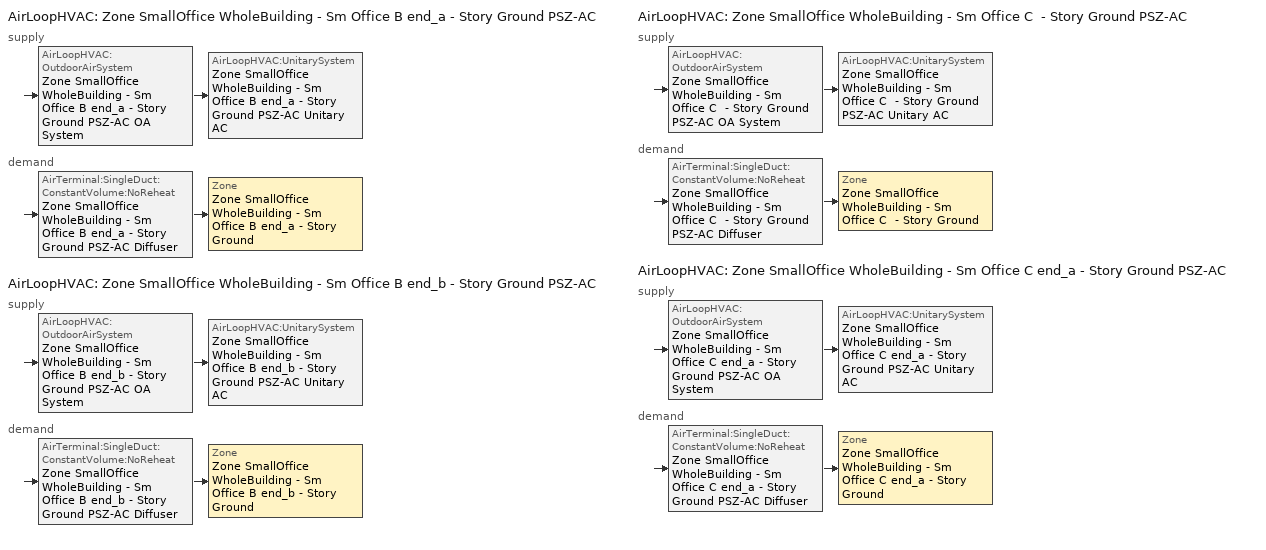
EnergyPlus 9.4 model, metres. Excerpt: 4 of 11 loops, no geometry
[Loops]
AirLoopHVAC 'Zone SmallOffice WholeBuilding - Sm Office B end_a - Story Ground PSZ-AC'
 supply: AirLoopHVAC:OutdoorAirSystem 'Zone SmallOffice WholeBuilding - Sm Office B end_a - Story Ground PSZ-AC OA System' > AirLoopHVAC:UnitarySystem 'Zone SmallOffice WholeBuilding - Sm Office B end_a - Story Ground PSZ-AC Unitary AC'
 demand: AirTerminal:SingleDuct:ConstantVolume:NoReheat 'Zone SmallOffice WholeBuilding - Sm Office B end_a - Story Ground PSZ-AC Diffuser' > Zone 'Zone SmallOffice WholeBuilding - Sm Office B end_a - Story Ground'
AirLoopHVAC 'Zone SmallOffice WholeBuilding - Sm Office B end_b - Story Ground PSZ-AC'
 supply: AirLoopHVAC:OutdoorAirSystem 'Zone SmallOffice WholeBuilding - Sm Office B end_b - Story Ground PSZ-AC OA System' > AirLoopHVAC:UnitarySystem 'Zone SmallOffice WholeBuilding - Sm Office B end_b - Story Ground PSZ-AC Unitary AC'
 demand: AirTerminal:SingleDuct:ConstantVolume:NoReheat 'Zone SmallOffice WholeBuilding - Sm Office B end_b - Story Ground PSZ-AC Diffuser' > Zone 'Zone SmallOffice WholeBuilding - Sm Office B end_b - Story Ground'
AirLoopHVAC 'Zone SmallOffice WholeBuilding - Sm Office C  - Story Ground PSZ-AC'
 supply: AirLoopHVAC:OutdoorAirSystem 'Zone SmallOffice WholeBuilding - Sm Office C  - Story Ground PSZ-AC OA System' > AirLoopHVAC:UnitarySystem 'Zone SmallOffice WholeBuilding - Sm Office C  - Story Ground PSZ-AC Unitary AC'
 demand: AirTerminal:SingleDuct:ConstantVolume:NoReheat 'Zone SmallOffice WholeBuilding - Sm Office C  - Story Ground PSZ-AC Diffuser' > Zone 'Zone SmallOffice WholeBuilding - Sm Office C  - Story Ground'
AirLoopHVAC 'Zone SmallOffice WholeBuilding - Sm Office C end_a - Story Ground PSZ-AC'
 supply: AirLoopHVAC:OutdoorAirSystem 'Zone SmallOffice WholeBuilding - Sm Office C end_a - Story Ground PSZ-AC OA System' > AirLoopHVAC:UnitarySystem 'Zone SmallOffice WholeBuilding - Sm Office C end_a - Story Ground PSZ-AC Unitary AC'
 demand: AirTerminal:SingleDuct:ConstantVolume:NoReheat 'Zone SmallOffice WholeBuilding - Sm Office C end_a - Story Ground PSZ-AC Diffuser' > Zone 'Zone SmallOffice WholeBuilding - Sm Office C end_a - Story Ground'
[ZoneControl:Thermostat] Temperature Difference Between Cutout And Setpoint {deltaC}=0
Name | Zone or ZoneList | Control Type Schedule | Control 1
Zone SmallOffice WholeBuilding - Sm Office B end_a - Story Ground Thermostat | Zone SmallOffice WholeBuilding - Sm Office B end_a - Story Ground | Zone SmallOffice WholeBuilding - Sm Office B end_a - Story Ground Thermostat Schedule | SmallOffice WholeBuilding - Sm Office - DOE Ref 1980-2004 Thermostat 6
Zone SmallOffice WholeBuilding - Sm Office B end_b - Story Ground Thermostat | Zone SmallOffice WholeBuilding - Sm Office B end_b - Story Ground | Zone SmallOffice WholeBuilding - Sm Office B end_b - Story Ground Thermostat Schedule | SmallOffice WholeBuilding - Sm Office - DOE Ref 1980-2004 Thermostat 4
Zone SmallOffice WholeBuilding - Sm Office C  - Story Ground Thermostat | Zone SmallOffice WholeBuilding - Sm Office C  - Story Ground | Zone SmallOffice WholeBuilding - Sm Office C  - Story Ground Thermostat Schedule | SmallOffice WholeBuilding - Sm Office - DOE Ref 1980-2004 Thermostat 1
Zone SmallOffice WholeBuilding - Sm Office C end_a - Story Ground Thermostat | Zone SmallOffice WholeBuilding - Sm Office C end_a - Story Ground | Zone SmallOffice WholeBuilding - Sm Office C end_a - Story Ground Thermostat Schedule | SmallOffice WholeBuilding - Sm Office - DOE Ref 1980-2004 Thermostat 3
[ThermostatSetpoint:DualSetpoint] Heating Setpoint Temperature Schedule=Small Office HtgSetp; Cooling Setpoint Temperature Schedule=Small Office ClgSetp
SmallOffice WholeBuilding - Sm Office - DOE Ref 1980-2004 Thermostat 6; SmallOffice WholeBuilding - Sm Office - DOE Ref 1980-2004 Thermostat 4; SmallOffice WholeBuilding - Sm Office - DOE Ref 1980-2004 Thermostat 1; SmallOffice WholeBuilding - Sm Office - DOE Ref 1980-2004 Thermostat 3
[AirTerminal:SingleDuct:ConstantVolume:NoReheat] Availability Schedule=Always On Discrete; Maximum Air Flow Rate {m3/s}=AutoSize
Zone SmallOffice WholeBuilding - Sm Office B end_a - Story Ground PSZ-AC Diffuser; Zone SmallOffice WholeBuilding - Sm Office B end_b - Story Ground PSZ-AC Diffuser; Zone SmallOffice WholeBuilding - Sm Office C  - Story Ground PSZ-AC Diffuser; Zone SmallOffice WholeBuilding - Sm Office C end_a - Story Ground PSZ-AC Diffuser
[Zone equipment]
Zone SmallOffice WholeBuilding - Sm Office B end_a - Story Ground: Zone SmallOffice WholeBuilding - Sm Office B end_a - Story Ground PSZ-AC Diffuser
Zone SmallOffice WholeBuilding - Sm Office B end_b - Story Ground: Zone SmallOffice WholeBuilding - Sm Office B end_b - Story Ground PSZ-AC Diffuser
Zone SmallOffice WholeBuilding - Sm Office C  - Story Ground: Zone SmallOffice WholeBuilding - Sm Office C  - Story Ground PSZ-AC Diffuser
Zone SmallOffice WholeBuilding - Sm Office C end_a - Story Ground: Zone SmallOffice WholeBuilding - Sm Office C end_a - Story Ground PSZ-AC Diffuser
[Sizing:Zone] Zone Cooling Design Supply Air Temperature Input Method=SupplyAirTemperature; Zone Cooling Design Supply Air Temperature {C}=12.7778; Zone Cooling Design Supply Air Temperature Difference {deltaC}=11.11; Zone Heating Design Supply Air Temperature Input Method=SupplyAirTemperature; Zone Heating Design Supply Air Temperature {C}=50; Zone Heating Design Supply Air Temperature Difference {deltaC}=11.11; Zone Cooling Design Supply Air Humidity Ratio {kgWater/kgDryAir}=0.0085; Zone Heating Design Supply Air Humidity Ratio {kgWater/kgDryAir}=0.008; Design Specification Outdoor Air Object=SmallOffice WholeBuilding - Sm Office Ventilation; Cooling Design Air Flow Method=DesignDay; Cooling Design Air Flow Rate {m3/s}=0; Cooling Minimum Air Flow per Zone Floor Area {m3/s-m2}=0.000762; Cooling Minimum Air Flow {m3/s}=0; Cooling Minimum Air Flow Fraction=0; Heating Design Air Flow Method=DesignDay; Heating Design Air Flow Rate {m3/s}=0; Heating Maximum Air Flow per Zone Floor Area {m3/s-m2}=0.002032; Heating Maximum Air Flow {m3/s}=0.141576; Heating Maximum Air Flow Fraction=0.3; Account for Dedicated Outdoor Air System=No
Zone SmallOffice WholeBuilding - Sm Office B end_a - Story Ground; Zone SmallOffice WholeBuilding - Sm Office B end_b - Story Ground; Zone SmallOffice WholeBuilding - Sm Office C  - Story Ground; Zone SmallOffice WholeBuilding - Sm Office C end_a - Story Ground
[Controller:MechanicalVentilation] Availability Schedule=Always On Discrete; Demand Controlled Ventilation=No; System Outdoor Air Method=ZoneSum; Design Specification Outdoor Air Object Name 1=SmallOffice WholeBuilding - Sm Office Ventilation
Name | Zone or ZoneList Name 1
Controller Mechanical Ventilation 9 | Zone SmallOffice WholeBuilding - Sm Office B end_a - Story Ground
Controller Mechanical Ventilation 1 | Zone SmallOffice WholeBuilding - Sm Office B end_b - Story Ground
Controller Mechanical Ventilation 5 | Zone SmallOffice WholeBuilding - Sm Office C  - Story Ground
Controller Mechanical Ventilation 7 | Zone SmallOffice WholeBuilding - Sm Office C end_a - Story Ground
[DesignSpecification:OutdoorAir]
SmallOffice WholeBuilding - Sm Office Ventilation: Outdoor Air Method=Sum; Outdoor Air Flow per Person {m3/s-person}=0.00943895; Outdoor Air Flow per Zone Floor Area {m3/s-m2}=0; Outdoor Air Flow per Zone {m3/s}=0; Outdoor Air Flow Air Changes per Hour {1/hr}=0
[AirLoopHVAC] Design Supply Air Flow Rate {m3/s}=AutoSize; Design Return Air Flow Fraction of Supply Air Flow=1
Zone SmallOffice WholeBuilding - Sm Office B end_a - Story Ground PSZ-AC; Zone SmallOffice WholeBuilding - Sm Office B end_b - Story Ground PSZ-AC; Zone SmallOffice WholeBuilding - Sm Office C  - Story Ground PSZ-AC; Zone SmallOffice WholeBuilding - Sm Office C end_a - Story Ground PSZ-AC
[Sizing:System] Type of Load to Size On=Sensible; Design Outdoor Air Flow Rate {m3/s}=Autosize; Central Heating Maximum System Air Flow Ratio=1; Preheat Design Temperature {C}=7.22222; Preheat Design Humidity Ratio {kgWater/kgDryAir}=0.008; Precool Design Temperature {C}=12.7778; Precool Design Humidity Ratio {kgWater/kgDryAir}=0.008; Central Cooling Design Supply Air Temperature {C}=12.7778; Central Heating Design Supply Air Temperature {C}=50; Type of Zone Sum to Use=Coincident; 100% Outdoor Air in Cooling=No; 100% Outdoor Air in Heating=No; Central Cooling Design Supply Air Humidity Ratio {kgWater/kgDryAir}=0.0085; Central Heating Design Supply Air Humidity Ratio {kgWater/kgDryAir}=0.008; Cooling Supply Air Flow Rate Method=DesignDay; Cooling Supply Air Flow Rate {m3/s}=0; Cooling Supply Air Flow Rate Per Floor Area {m3/s-m2}=0.00996765; Cooling Fraction of Autosized Cooling Supply Air Flow Rate=1; Cooling Supply Air Flow Rate Per Unit Cooling Capacity {m3/s-W}=3.94755e-05; Heating Supply Air Flow Rate Method=DesignDay; Heating Supply Air Flow Rate {m3/s}=0; Heating Supply Air Flow Rate Per Floor Area {m3/s-m2}=0.00996765; Heating Fraction of Autosized Heating Supply Air Flow Rate=1; Heating Fraction of Autosized Cooling Supply Air Flow Rate=1; Heating Supply Air Flow Rate Per Unit Heating Capacity {m3/s-W}=3.15882e-05; System Outdoor Air Method=ZoneSum; Zone Maximum Outdoor Air Fraction=1; Cooling Design Capacity Method=CoolingDesignCapacity; Cooling Design Capacity {W}=Autosize; Cooling Design Capacity Per Floor Area {W/m2}=234.7; Fraction of Autosized Cooling Design Capacity=1; Heating Design Capacity Method=HeatingDesignCapacity; Heating Design Capacity {W}=Autosize; Heating Design Capacity Per Floor Area {W/m2}=157; Fraction of Autosized Heating Design Capacity=1; Central Cooling Capacity Control Method=OnOff
Zone SmallOffice WholeBuilding - Sm Office B end_a - Story Ground PSZ-AC; Zone SmallOffice WholeBuilding - Sm Office B end_b - Story Ground PSZ-AC; Zone SmallOffice WholeBuilding - Sm Office C  - Story Ground PSZ-AC; Zone SmallOffice WholeBuilding - Sm Office C end_a - Story Ground PSZ-AC
[Controller:OutdoorAir] Minimum Outdoor Air Flow Rate {m3/s}=Autosize; Maximum Outdoor Air Flow Rate {m3/s}=Autosize; Economizer Control Type=NoEconomizer; Economizer Control Action Type=ModulateFlow; Economizer Maximum Limit Dry-Bulb Temperature {C}=28; Economizer Maximum Limit Enthalpy {J/kg}=64000; Lockout Type=NoLockout; Minimum Limit Type=FixedMinimum; Minimum Outdoor Air Schedule=Always On Discrete; High Humidity Control=No; Control High Indoor Humidity Based on Outdoor Humidity Ratio=Yes; Heat Recovery Bypass Control Type=BypassWhenWithinEconomizerLimits
Name | Mechanical Ventilation Controller
Zone SmallOffice WholeBuilding - Sm Office B end_a - Story Ground PSZ-AC OA System Controller | Controller Mechanical Ventilation 9
Zone SmallOffice WholeBuilding - Sm Office B end_b - Story Ground PSZ-AC OA System Controller | Controller Mechanical Ventilation 1
Zone SmallOffice WholeBuilding - Sm Office C  - Story Ground PSZ-AC OA System Controller | Controller Mechanical Ventilation 5
Zone SmallOffice WholeBuilding - Sm Office C end_a - Story Ground PSZ-AC OA System Controller | Controller Mechanical Ventilation 7
[SetpointManager:MixedAir] Control Variable=Temperature
Name | Setpoint Node or NodeList
Zone SmallOffice WholeBuilding - Sm Office B end_a - Story Ground PSZ-AC Mixed Air Node OS Default SPM | Zone SmallOffice WholeBuilding - Sm Office B end_a - Story Ground PSZ-AC Mixed Air Node
Zone SmallOffice WholeBuilding - Sm Office B end_b - Story Ground PSZ-AC Mixed Air Node OS Default SPM | Zone SmallOffice WholeBuilding - Sm Office B end_b - Story Ground PSZ-AC Mixed Air Node
Zone SmallOffice WholeBuilding - Sm Office C  - Story Ground PSZ-AC Mixed Air Node OS Default SPM | Zone SmallOffice WholeBuilding - Sm Office C  - Story Ground PSZ-AC Mixed Air Node
Zone SmallOffice WholeBuilding - Sm Office C end_a - Story Ground PSZ-AC Mixed Air Node OS Default SPM | Zone SmallOffice WholeBuilding - Sm Office C end_a - Story Ground PSZ-AC Mixed Air Node
[AirLoopHVAC:UnitarySystem] Control Type=Load; Dehumidification Control Type=None; Availability Schedule=Always On Discrete; Fan Placement=DrawThrough; Supply Air Fan Operating Mode Schedule=Always On Discrete; DX Heating Coil Sizing Ratio=1; Use DOAS DX Cooling Coil=No; Minimum Supply Air Temperature {C}=2; Latent Load Control=SensibleOnlyLoadControl; Cooling Supply Air Flow Rate {m3/s}=Autosize; Heating Supply Air Flow Rate {m3/s}=Autosize; No Load Supply Air Flow Rate {m3/s}=Autosize; Maximum Supply Air Temperature {C}=80; Maximum Outdoor Dry-Bulb Temperature for Supplemental Heater Operation {C}=21; Maximum Cycling Rate {cycles/hr}=2.5; Heat Pump Time Constant {s}=60; Fraction of On-Cycle Power Use=0.01; Heat Pump Fan Delay Time {s}=60; Ancillary On-Cycle Electric Power {W}=0; Ancillary Off-Cycle Electric Power {W}=0
Name | Controlling Zone or Thermostat Location | Supply Fan | Heating Coil | Cooling Coil | Supplemental Heating Coil
Zone SmallOffice WholeBuilding - Sm Office B end_a - Story Ground PSZ-AC Unitary AC | Zone SmallOffice WholeBuilding - Sm Office B end_a - Story Ground | Zone SmallOffice WholeBuilding - Sm Office B end_a - Story Ground PSZ-AC Fan | Zone SmallOffice WholeBuilding - Sm Office B end_a - Story Ground PSZ-AC Gas Htg Coil | Zone SmallOffice WholeBuilding - Sm Office B end_a - Story Ground PSZ-AC 1spd DX AC Clg Coil | Zone SmallOffice WholeBuilding - Sm Office B end_a - Story Ground PSZ-AC Electric Backup Htg Coil
Zone SmallOffice WholeBuilding - Sm Office B end_b - Story Ground PSZ-AC Unitary AC | Zone SmallOffice WholeBuilding - Sm Office B end_b - Story Ground | Zone SmallOffice WholeBuilding - Sm Office B end_b - Story Ground PSZ-AC Fan | Zone SmallOffice WholeBuilding - Sm Office B end_b - Story Ground PSZ-AC Gas Htg Coil | Zone SmallOffice WholeBuilding - Sm Office B end_b - Story Ground PSZ-AC 1spd DX AC Clg Coil | Zone SmallOffice WholeBuilding - Sm Office B end_b - Story Ground PSZ-AC Electric Backup Htg Coil
Zone SmallOffice WholeBuilding - Sm Office C  - Story Ground PSZ-AC Unitary AC | Zone SmallOffice WholeBuilding - Sm Office C  - Story Ground | Zone SmallOffice WholeBuilding - Sm Office C  - Story Ground PSZ-AC Fan | Zone SmallOffice WholeBuilding - Sm Office C  - Story Ground PSZ-AC Gas Htg Coil | Zone SmallOffice WholeBuilding - Sm Office C  - Story Ground PSZ-AC 1spd DX AC Clg Coil | Zone SmallOffice WholeBuilding - Sm Office C  - Story Ground PSZ-AC Electric Backup Htg Coil
Zone SmallOffice WholeBuilding - Sm Office C end_a - Story Ground PSZ-AC Unitary AC | Zone SmallOffice WholeBuilding - Sm Office C end_a - Story Ground | Zone SmallOffice WholeBuilding - Sm Office C end_a - Story Ground PSZ-AC Fan | Zone SmallOffice WholeBuilding - Sm Office C end_a - Story Ground PSZ-AC Gas Htg Coil | Zone SmallOffice WholeBuilding - Sm Office C end_a - Story Ground PSZ-AC 1spd DX AC Clg Coil | Zone SmallOffice WholeBuilding - Sm Office C end_a - Story Ground PSZ-AC Electric Backup Htg Coil
[Fan:OnOff] Availability Schedule=Always On Discrete; Fan Total Efficiency=0.54; Pressure Rise {Pa}=622.722; Maximum Flow Rate {m3/s}=Autosize; Motor Efficiency=0.9; Motor In Airstream Fraction=1
Name | Fan Power Ratio Function of Speed Ratio Curve | Fan Efficiency Ratio Function of Speed Ratio Curve
Zone SmallOffice WholeBuilding - Sm Office B end_a - Story Ground PSZ-AC Fan | Fan On Off Power Curve 8 | Fan On Off Efficiency Curve 8
Zone SmallOffice WholeBuilding - Sm Office B end_b - Story Ground PSZ-AC Fan | Fan On Off Power Curve | Fan On Off Efficiency Curve
Zone SmallOffice WholeBuilding - Sm Office C  - Story Ground PSZ-AC Fan | Fan On Off Power Curve 4 | Fan On Off Efficiency Curve 4
Zone SmallOffice WholeBuilding - Sm Office C end_a - Story Ground PSZ-AC Fan | Fan On Off Power Curve 6 | Fan On Off Efficiency Curve 6
[Coil:Heating:Fuel] Availability Schedule=Always On Discrete; Fuel Type=NaturalGas; Burner Efficiency=0.8; Nominal Capacity {W}=AutoSize; Parasitic Electric Load {W}=0; Parasitic Fuel Load {W}=0
Zone SmallOffice WholeBuilding - Sm Office B end_a - Story Ground PSZ-AC Gas Htg Coil; Zone SmallOffice WholeBuilding - Sm Office B end_b - Story Ground PSZ-AC Gas Htg Coil; Zone SmallOffice WholeBuilding - Sm Office C  - Story Ground PSZ-AC Gas Htg Coil; Zone SmallOffice WholeBuilding - Sm Office C end_a - Story Ground PSZ-AC Gas Htg Coil
[Coil:Cooling:DX:SingleSpeed] Availability Schedule=Always On Discrete; Gross Rated Total Cooling Capacity {W}=Autosize; Gross Rated Sensible Heat Ratio=Autosize; Gross Rated Cooling COP {W/W}=3; Rated Air Flow Rate {m3/s}=Autosize; Rated Evaporator Fan Power Per Volume Flow Rate {W/(m3/s)}=773.3; Minimum Outdoor Dry-Bulb Temperature for Compressor Operation {C}=-25; Condenser Type=AirCooled; Evaporative Condenser Effectiveness=0; Evaporative Condenser Air Flow Rate {m3/s}=Autosize; Evaporative Condenser Pump Rated Power Consumption {W}=Autosize; Crankcase Heater Capacity {W}=0; Maximum Outdoor Dry-Bulb Temperature for Crankcase Heater Operation {C}=0; Basin Heater Capacity {W/K}=0; Basin Heater Setpoint Temperature {C}=10
Name | Total Cooling Capacity Function of Temperature Curve | Total Cooling Capacity Function of Flow Fraction Curve | Energy Input Ratio Function of Temperature Curve | Energy Input Ratio Function of Flow Fraction Curve | Part Load Fraction Correlation Curve
Zone SmallOffice WholeBuilding - Sm Office B end_a - Story Ground PSZ-AC 1spd DX AC Clg Coil | Curve Biquadratic 35 | Curve Quadratic 52 | Curve Biquadratic 36 | Curve Quadratic 53 | Curve Quadratic 54
Zone SmallOffice WholeBuilding - Sm Office B end_b - Story Ground PSZ-AC 1spd DX AC Clg Coil | Curve Biquadratic 3 | Curve Quadratic 4 | Curve Biquadratic 4 | Curve Quadratic 5 | Curve Quadratic 6
Zone SmallOffice WholeBuilding - Sm Office C  - Story Ground PSZ-AC 1spd DX AC Clg Coil | Curve Biquadratic 19 | Curve Quadratic 28 | Curve Biquadratic 20 | Curve Quadratic 29 | Curve Quadratic 30
Zone SmallOffice WholeBuilding - Sm Office C end_a - Story Ground PSZ-AC 1spd DX AC Clg Coil | Curve Biquadratic 27 | Curve Quadratic 40 | Curve Biquadratic 28 | Curve Quadratic 41 | Curve Quadratic 42
[Coil:Heating:Electric] Availability Schedule=Always On Discrete; Efficiency=1; Nominal Capacity {W}=Autosize
Zone SmallOffice WholeBuilding - Sm Office B end_a - Story Ground PSZ-AC Electric Backup Htg Coil; Zone SmallOffice WholeBuilding - Sm Office B end_b - Story Ground PSZ-AC Electric Backup Htg Coil; Zone SmallOffice WholeBuilding - Sm Office C  - Story Ground PSZ-AC Electric Backup Htg Coil; Zone SmallOffice WholeBuilding - Sm Office C end_a - Story Ground PSZ-AC Electric Backup Htg Coil
[SetpointManager:SingleZone:Reheat] Control Variable=Temperature; Minimum Supply Air Temperature {C}=12.7778; Maximum Supply Air Temperature {C}=50
Name | Control Zone | Setpoint Node or NodeList
Zone SmallOffice WholeBuilding - Sm Office B end_a - Story Ground Setpoint Manager SZ Reheat | Zone SmallOffice WholeBuilding - Sm Office B end_a - Story Ground | Zone SmallOffice WholeBuilding - Sm Office B end_a - Story Ground PSZ-AC Supply Outlet Node
Zone SmallOffice WholeBuilding - Sm Office B end_b - Story Ground Setpoint Manager SZ Reheat | Zone SmallOffice WholeBuilding - Sm Office B end_b - Story Ground | Zone SmallOffice WholeBuilding - Sm Office B end_b - Story Ground PSZ-AC Supply Outlet Node
Zone SmallOffice WholeBuilding - Sm Office C  - Story Ground Setpoint Manager SZ Reheat | Zone SmallOffice WholeBuilding - Sm Office C  - Story Ground | Zone SmallOffice WholeBuilding - Sm Office C  - Story Ground PSZ-AC Supply Outlet Node
Zone SmallOffice WholeBuilding - Sm Office C end_a - Story Ground Setpoint Manager SZ Reheat | Zone SmallOffice WholeBuilding - Sm Office C end_a - Story Ground | Zone SmallOffice WholeBuilding - Sm Office C end_a - Story Ground PSZ-AC Supply Outlet Node
[Schedule:Compact]
Zone SmallOffice WholeBuilding - Sm Office B end_a - Story Ground Thermostat Schedule; Zone SmallOffice WholeBuilding - Sm Office B end_b - Story Ground Thermostat Schedule; Zone SmallOffice WholeBuilding - Sm Office C  - Story Ground Thermostat Schedule; Zone SmallOffice WholeBuilding - Sm Office C end_a - Story Ground Thermostat Schedule: Through: 12/31, For: AllDays, Until: 24:00, 4
[Schedule:Day:Interval]
Small Office HtgSetp Default: No, 06:00, 15.6, 22:00, 21, 24:00, 15.6
Small Office HtgSetp Sat Day: No, 06:00, 15.6, 18:00, 21, 24:00, 15.6
Small Office HtgSetp SmrDsn|Sun Day; Small Office HtgSetp Summer Design Day: No, 24:00, 15.6
Small Office HtgSetp Winter Design Day: No, 24:00, 21
Small Office ClgSetp Default; Small Office ClgSetp Summer Design Day: No, 06:00, 26.7, 22:00, 24, 24:00, 26.7
Small Office ClgSetp Sat Day: No, 06:00, 26.7, 18:00, 24, 24:00, 26.7
Small Office ClgSetp WntrDsn|Sun Day; Small Office ClgSetp Winter Design Day: No, 24:00, 26.7
[Schedule:Week:Daily]
Small Office HtgSetp Week Rule - Jan1-Jan2: Small Office HtgSetp Default, Small Office HtgSetp Default, Small Office HtgSetp Default, Small Office HtgSetp Default, Small Office HtgSetp Default, Small Office HtgSetp Default, Small Office HtgSetp Sat Day, Small Office HtgSetp Default, Small Office HtgSetp Summer Design Day, Small Office HtgSetp Winter Design Day, Small Office HtgSetp Default, Small Office HtgSetp Default
Small Office HtgSetp Week Rule - Jan3-Dec31: Small Office HtgSetp SmrDsn|Sun Day, Small Office HtgSetp Default, Small Office HtgSetp Default, Small Office HtgSetp Default, Small Office HtgSetp Default, Small Office HtgSetp Default, Small Office HtgSetp Sat Day, Small Office HtgSetp Default, Small Office HtgSetp Summer Design Day, Small Office HtgSetp Winter Design Day, Small Office HtgSetp Default, Small Office HtgSetp Default
Small Office ClgSetp Week Rule - Jan1-Jan2: Small Office ClgSetp Default, Small Office ClgSetp Default, Small Office ClgSetp Default, Small Office ClgSetp Default, Small Office ClgSetp Default, Small Office ClgSetp Default, Small Office ClgSetp Sat Day, Small Office ClgSetp Default, Small Office ClgSetp Summer Design Day, Small Office ClgSetp Winter Design Day, Small Office ClgSetp Default, Small Office ClgSetp Default
Small Office ClgSetp Week Rule - Jan3-Dec31: Small Office ClgSetp WntrDsn|Sun Day, Small Office ClgSetp Default, Small Office ClgSetp Default, Small Office ClgSetp Default, Small Office ClgSetp Default, Small Office ClgSetp Default, Small Office ClgSetp Sat Day, Small Office ClgSetp Default, Small Office ClgSetp Summer Design Day, Small Office ClgSetp Winter Design Day, Small Office ClgSetp Default, Small Office ClgSetp Default
[Schedule:Year]
Small Office HtgSetp: Small Office HtgSetp Week Rule - Jan1-Jan2, 1, 1, 1, 2, Small Office HtgSetp Week Rule - Jan3-Dec31, 1, 3, 12, 31
Small Office ClgSetp: Small Office ClgSetp Week Rule - Jan1-Jan2, 1, 1, 1, 2, Small Office ClgSetp Week Rule - Jan3-Dec31, 1, 3, 12, 31
[Schedule:Constant]
Always On Discrete: Hourly Value=1
[Curve:Exponent] Coefficient1 Constant=1; Coefficient2 Constant=0; Coefficient3 Constant=0; Minimum Value of x {BasedOnField A2}=0; Maximum Value of x {BasedOnField A2}=1
Fan On Off Power Curve 8; Fan On Off Power Curve; Fan On Off Power Curve 4; Fan On Off Power Curve 6
[Curve:Cubic] Coefficient1 Constant=1; Coefficient2 x=0; Coefficient3 x**2=0; Coefficient4 x**3=0; Minimum Value of x {BasedOnField A2}=0; Maximum Value of x {BasedOnField A2}=1
Fan On Off Efficiency Curve 8; Fan On Off Efficiency Curve; Fan On Off Efficiency Curve 4; Fan On Off Efficiency Curve 6
[Curve:Biquadratic] Minimum Value of x {BasedOnField A2}=-100; Maximum Value of x {BasedOnField A2}=100; Minimum Value of y {BasedOnField A3}=-100; Maximum Value of y {BasedOnField A3}=100
Name | Coefficient1 Constant | Coefficient2 x | Coefficient3 x**2 | Coefficient4 y | Coefficient5 y**2 | Coefficient6 x*y
Curve Biquadratic 35; Curve Biquadratic 3; Curve Biquadratic 19; Curve Biquadratic 27 | 0.971212 | -0.0152755 | 0.00144345 | -0.00039321 | -6.8364e-06 | -0.000290596
Curve Biquadratic 36; Curve Biquadratic 4; Curve Biquadratic 20; Curve Biquadratic 28 | 0.286871 | 0.0239022 | -0.000810648 | 0.0134585 | 0.000338936 | -0.000487004
[Curve:Quadratic]
Name | Coefficient1 Constant | Coefficient2 x | Coefficient3 x**2 | Minimum Value of x {BasedOnField A2} | Maximum Value of x {BasedOnField A2} | Minimum Curve Output {BasedOnField A3} | Maximum Curve Output {BasedOnField A3}
Curve Quadratic 52; Curve Quadratic 53; Curve Quadratic 4; Curve Quadratic 5; Curve Quadratic 28; Curve Quadratic 29; Curve Quadratic 40; Curve Quadratic 41 | 1 | 0 | 0 | -100 | 100
Curve Quadratic 54; Curve Quadratic 6; Curve Quadratic 30; Curve Quadratic 42 | 0.909496 | 0.0986477 | -0.00819488 | 0 | 1 | 0.7 | 1
